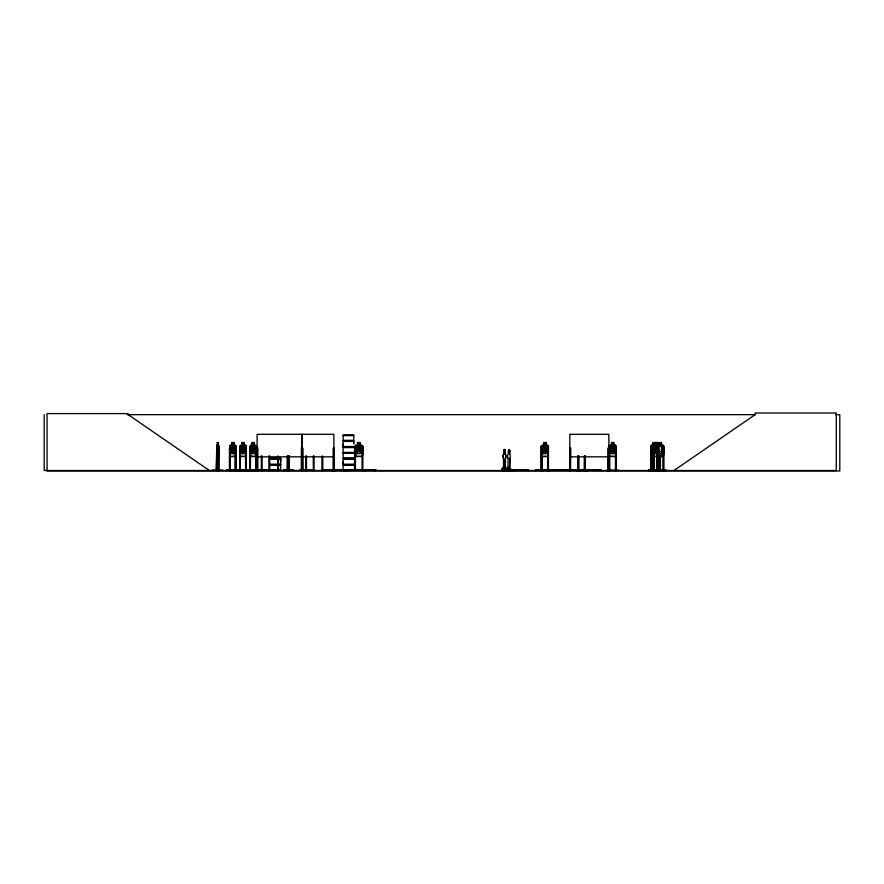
<?xml version="1.0" encoding="UTF-8"?>
<svg xmlns="http://www.w3.org/2000/svg" width="884" height="884" viewBox="0 0 884 884"><rect width="100%" height="100%" fill="white"/><g stroke="black" fill="none" stroke-linecap="round" stroke-linejoin="round"><path stroke-width="1.33" d="M280.659 461.669L280.659 459.072L270.128 459.072M353.711 464.255L343.169 464.255L343.18 461.669M353.711 446.531L343.169 446.531L343.18 443.945M353.699 441.359L353.699 443.945L353.711 441.359L343.169 441.359L343.169 446.531M505.073 469.238L505.361 458.376A2.818 1.359 -90 0 0 505.073 453.945L505.073 450.906A1.403 0.674 -90 0 0 504.399 449.503A1.403 0.674 -90 0 0 503.714 450.906L503.714 453.945A2.818 1.359 -90 0 0 503.438 458.376L503.714 469.238M505.228 469.238L505.515 458.376A2.818 1.359 -90 0 0 505.228 453.945L505.228 450.906A1.403 0.674 -90 0 0 504.554 449.503A1.403 0.674 -90 0 0 503.869 450.906L503.869 453.945A2.818 1.359 -90 0 0 503.593 458.376L503.869 469.238M509.593 469.238L509.88 458.376A2.818 1.359 -90 0 0 509.593 453.945L509.748 450.906L509.593 453.945M509.748 469.238L509.88 458.376M503.593 468.122L503.25 467.537L504.234 468.2M508.223 467.868L507.449 467.78L508.333 467.614M508.643 468.2C508.101 467.006 507.858 468.067 507.538 468.2M289.101 461.89L289.366 456.652M503.604 467.614L503.04 468.2L503.438 467.614M507.571 467.824L507.648 468.2M283.189 470.498L293.201 470.089L283.267 470.398M283.267 470.089L293.201 470.089M218.58 456.398L218.845 453.724M507.538 467.537L508.897 467.868L507.394 467.979M289.013 456.895L288.759 459.116L288.04 456.895M212.259 470.089L222.79 470.089M270.15 470.465L280.681 470.288L280.659 465.293L270.128 465.293M343.069 452.685L353.722 452.785M343.147 470.487L353.722 470.299M504.234 467.537L504.145 468.2M504.3 468.034L503.681 468.023M508.797 467.57L508.753 468.2M504.377 467.868L503.339 468.122M508.709 467.526L508.377 467.713M216.845 445.315L216.834 456.487M216.856 445.403L216.447 470.509M235.387 456.487L236.183 453.735L235.442 456.487L230.348 456.487L229.741 453.735M244.183 445.315L245.63 445.315L246.382 446.287L246.382 453.735L245.586 456.487L240.558 456.487L239.951 446.298L240.636 445.315L242.094 445.315M255.686 456.487L256.482 453.735L256.482 446.287L255.664 445.315L254.272 445.315L254.338 442.541L252.128 442.541L251.189 451.503L252.26 453.724L254.26 453.724L255.332 451.503L255.332 446.332L254.26 445.403L254.205 442.63M299.024 470.078L304.969 470.056M547.583 456.487L548.456 453.735L547.528 456.398L541.98 456.398L541.262 453.724M616.292 453.735L615.43 456.487L609.794 456.487L609.054 453.735L609.838 456.487M663.972 470.509L663.906 446.276L663.851 453.724L663 456.398L651.475 456.398M663.055 456.487L663.884 453.735M232.105 470.443L226.779 470.056L259.045 470.089L253.741 470.454M242.304 470.443L233.442 470.454M243.553 470.509L252.459 470.509M575.738 470.443L587.407 470.443M606.999 470.454L611.142 470.045L606.833 470.454M650.624 470.454L650.58 469.691L651.541 469.691L651.541 470.509M650.944 470.089L650.801 446.343M543.163 470.454L539.052 470.056L550.677 470.443M543.218 470.089L539.041 470.089M571.904 470.045L567.616 470.454M648.502 470.443L666.16 470.443M503.405 468.111L503.007 467.979M256.968 470.443L257.023 469.691M261.167 470.443L261.244 469.691M305.566 470.454L305.776 455.934M354.517 470.398L354.628 447.989L355.39 447.989L355.478 470.509M217.409 445.403L217.022 452.84L217.663 450.1C218.105 458.453 219.652 444.983 217.409 446.332L217.409 451.503L218.138 451.503L218.127 446.265L217.641 448.862L217.033 446.276L217.011 451.503L217.409 453.724L218.138 453.724L218.536 446.332L218.171 442.541L217.298 442.541M503.725 470.31L504.267 470.465L504.112 468.675M506.753 468.675L506.598 470.31M506.731 470.487L506.576 470.144M508.521 470.498L508.632 468.675M522.002 470.498L522.101 469.846M522.654 470.487L522.101 470.144M523.648 470.498L524.146 469.846M526.521 470.498L526.632 469.846M528.179 470.498L528.809 470.509M656.79 450.1C656.005 454.52 652.9 452.829 656.271 449.492C653.099 446.343 655.928 444.63 656.746 448.862M355.357 455.89L360.65 445.315M229.774 470.509L229.685 446.298L230.37 445.315L231.884 445.315M229.741 446.298L230.426 445.315M240.017 446.343L240.669 445.403L245.597 445.403M250.073 469.691L250.039 470.509L249.984 446.298L250.725 445.315L252.194 445.315M250.117 446.343L250.758 445.403L255.697 445.403L256.349 446.332L256.349 470.509M650.712 470.509L650.668 446.298L651.431 445.315L653.154 445.315M650.712 446.298L651.486 445.315M657.961 442.541L653.077 442.541L653.166 470.509L653.243 446.343L653.961 445.403M659.508 445.315L657.431 445.315L656.668 446.298L656.591 470.509M657.486 445.315L656.679 446.298L656.812 470.509M541.229 446.298L541.218 470.509L541.185 446.298L541.991 445.315L543.638 445.315M541.262 446.343L542.025 445.403L547.572 445.403L548.378 446.332L548.279 470.509M502.322 470.509L502.068 468.675L506.145 468.675L506.145 470.144M528.654 470.31L501.924 470.509L528.676 470.144M242.161 445.403L241.089 446.332L241.089 451.503L242.161 453.724L244.172 453.724L245.244 451.503L245.244 446.332L244.172 445.403L244.183 442.541L242.039 442.541L242.105 445.403L242.161 442.63L244.172 442.63M655.641 442.63L655.596 445.403L654.392 446.332L654.392 451.503L655.596 453.724M659.155 445.403L657.961 446.332L657.961 451.503L659.155 453.724L661.398 453.724L662.602 451.503L662.602 446.332L661.398 445.403M673.984 470.509L755.135 414.662L755.135 413.016L836.275 413.016L836.275 470.509L44.2 470.509L44.2 414.662M127.163 414.662L755.555 414.662M835.656 414.662L839.8 414.662L839.8 470.984L47.051 470.984L47.051 413.601L128.202 413.601L128.202 414.662L209.342 470.509M343.169 435.116L353.722 435.116M343.169 435.304L353.722 435.326L353.699 440.32L343.169 440.32L343.169 435.326M343.18 435.635L353.699 435.635M343.103 440.674L353.788 440.674M343.103 440.994L353.788 440.994M234.039 442.541L231.829 442.541L231.962 445.403L230.89 446.332L230.89 451.503L231.962 453.724L233.962 453.724L235.033 451.503L235.033 446.332L233.962 445.403L233.973 442.541L234.039 445.315L235.42 445.315L236.183 446.287L235.332 445.403L230.404 445.403M217.32 442.63L218.138 442.63M231.906 442.63L233.962 442.63M254.26 442.63L252.205 442.63L252.26 445.403M357.545 442.63L360.142 442.63L360.131 445.403L361.523 446.332L361.523 451.503L360.131 453.724L357.545 453.724L356.164 451.503L356.164 446.332L357.556 445.403L357.456 442.541L360.23 442.541L360.23 445.315L362.031 445.315L363.004 446.287L363.004 453.735L362.042 456.487L355.534 456.487L354.683 453.735L354.683 446.298L355.578 445.315L357.467 445.315M543.671 442.63L545.969 442.63L545.914 445.403L547.119 446.332L547.119 451.503L545.914 453.724L543.671 453.724L542.467 451.503L542.467 446.332L543.671 445.403L543.638 442.541M611.529 442.63L613.816 442.63M657.884 442.63L653.154 442.63L653.199 445.403L651.95 446.332L651.95 451.503L653.895 456.487L653.154 453.735M659.155 442.63L661.442 442.63M218.017 443.094L218.017 444.022M216.757 445.315L217.387 445.315M218.083 445.315L218.934 446.332L218.956 453.735L218.602 456.487L216.746 456.487M547.605 445.315L546.003 445.315L546.047 442.541L543.594 442.541L543.594 445.315M611.496 445.315L609.816 445.315L609.054 446.298L609.297 470.509M613.85 445.315L615.452 445.315M659.155 456.487L659.077 442.541L661.53 442.541L661.53 445.315L663.077 445.315L663.917 446.398L663.033 445.315L651.475 445.403M216.768 445.403L218.668 445.403M355.611 445.403L361.987 445.403M609.849 445.403L615.419 445.403M218.867 446.287L218.856 470.509M239.895 446.298L239.785 470.509M245.564 445.315L246.382 446.287M249.984 446.298L250.647 456.487L255.741 456.487M548.412 446.287L548.445 470.509M653.154 446.298L653.928 445.315L655.508 445.425M659.155 446.332L661.398 446.332M343.103 446.895L353.788 446.895M343.103 447.216L353.788 447.216M353.711 447.58L343.169 447.58L343.169 452.564L353.699 452.431M218.845 447.989L218.602 470.509M236.05 447.989L235.277 447.989L235.199 470.509M246.249 447.989L245.476 447.989L245.597 470.509M256.349 447.989L255.575 447.989L255.686 470.509M257.111 447.989L257.874 447.989L257.785 470.509M362.904 447.989L362.142 447.989L362.053 470.509M541.185 447.989L541.991 447.989L542.069 470.509M548.522 447.989L547.715 447.989L547.782 470.509M569.815 447.989L570.622 447.989L570.556 470.509M609.861 447.989L608.17 447.989L608.093 470.509M650.657 447.989L651.464 447.989L651.398 470.509M653.11 447.989L653.928 447.989L653.994 470.509M656.668 447.989L657.475 447.989L657.552 470.509M664.006 447.989L663.199 447.989L663.265 470.509L663.343 447.989M659.155 451.503L661.398 451.503M343.169 452.564L353.722 452.575M343.169 453.028L353.722 453.028M343.18 453.348L353.699 453.348M249.984 453.735L250.702 456.487M541.185 453.735L541.969 456.487M216.768 456.398L218.668 456.398M235.387 456.398L230.404 456.398L229.818 446.343M245.597 456.398L240.603 456.398L240.017 453.724M250.702 456.398L255.697 456.398M361.987 456.398L355.611 456.398L354.771 453.724M609.849 456.398L615.419 456.398M541.925 456.487L547.627 456.487M651.464 456.487L650.668 453.735L651.398 456.487L663.099 456.487M257.111 456.829L333.854 456.829M569.815 456.829L608.833 456.829M270.128 458.034L280.67 458.034M353.711 458.034L343.169 458.034L343.169 453.05M270.062 458.398L280.747 458.398M343.103 458.398L353.788 458.398M507.935 467.625L508.112 458.376M270.062 458.719L280.747 458.719M343.103 458.719L353.788 458.719M287.775 459.127L288.029 461.89L289.201 461.89L289.278 459.127M353.711 459.072L343.169 459.072L343.169 464.255M270.128 464.255L280.67 464.255L280.67 459.072M270.062 464.608L280.747 464.608M343.103 464.608L353.788 464.608M270.062 464.929L280.747 464.929M343.103 464.929L353.788 464.929M353.711 465.293L343.169 465.293L343.169 470.288M513.924 469.614L515.803 469.614M518.455 469.614L520.333 469.614M216.149 469.691L216.779 469.691M218.282 469.691L218.912 469.691M230.304 469.691L229.387 469.691L229.398 470.509L229.464 447.989L230.238 447.989L230.304 470.509M235.199 469.691L236.116 469.691M239.586 469.691L240.514 469.691L240.514 470.509M246.327 469.691L245.398 469.691L245.409 470.509M249.686 469.691L250.603 469.691L250.603 470.509M278.526 469.691L255.498 469.691L255.509 470.509M289.234 469.691L288.67 470.509L288.88 455.934M301.311 469.691L302.825 469.691M305.687 469.691L306.626 469.691L306.626 470.509M321.887 469.691L376.043 469.813L376.043 470.509M506.753 469.846L510.51 469.846L510.51 468.675M608.093 469.691L609.938 469.691L609.938 470.509M615.474 469.691L616.435 469.691M653.033 469.691L654.005 469.691M656.591 469.691L658.072 469.691M660.503 469.691L659.541 469.691L659.541 470.509M663.122 469.691L664.083 469.691L664.083 470.509M262.183 469.923L268.758 469.923M306.626 469.923L313.19 469.923M337.036 470.089L331.135 470.454M355.478 469.923L366.473 470.509M618.524 470.089L606.965 470.443M226.768 470.089L232.16 470.509M233.398 470.089L242.371 470.509M243.597 470.089L252.415 470.089M259.045 470.089L253.653 470.509M270.139 470.144L280.659 470.144M343.18 470.144L353.699 470.144M363.092 470.443L362.993 469.691M302.361 470.443L302.162 434.298M269.719 470.045L269.609 455.934M550.986 470.454L550.942 469.813M547.561 445.315L548.456 446.287M659.464 445.315L660.315 446.287M659.431 445.403L660.282 446.332M657.022 445.315L657.917 446.287M656.989 445.403L657.917 446.398M615.408 445.315L616.292 446.287L616.336 470.509L616.358 447.989L615.551 447.989L615.485 470.509M615.375 445.403L616.17 446.332M657.53 456.398L656.679 453.735L657.464 456.487M663.74 469.691L663.762 470.509M661.398 442.63L661.431 456.487M660.425 455.934L660.392 470.509M660.282 455.934L660.282 470.509L660.16 469.691M659.862 469.691L659.884 470.509M659.762 455.934L659.685 470.509M657.994 455.934L657.961 470.509M657.917 442.541L657.884 445.403M657.851 455.934L657.939 470.509M657.751 469.691L657.729 470.509M657.331 447.989L657.254 470.509M657.188 455.934L657.11 470.509M656.911 469.691L656.934 470.509M655.596 446.332L655.596 451.503M655.475 442.541L655.431 446.431M653.773 447.989L653.851 470.509M653.652 469.691L653.674 470.509M653.386 469.691L653.364 470.509M651.32 447.989L651.221 470.509M616.093 469.691L616.115 470.509M615.805 469.691L615.828 470.509M615.706 447.989L615.629 470.509M611.573 442.63L611.573 445.403M609.717 447.989L609.794 470.509M609.617 469.691L609.595 470.509M609.098 446.298L609.087 470.509M608.943 470.509L608.833 434.298L569.815 434.298L569.849 470.509M608.733 469.691L608.711 470.509M608.435 469.691L608.435 470.509M608.314 447.989L608.247 470.509M601.142 470.509L601.142 469.813L535.439 469.813L535.439 470.509M599.717 469.813L599.717 470.509M598.899 469.813L598.899 470.509M587.064 469.813L587.064 470.509M586.457 469.813L586.457 470.509M585.639 469.813L585.639 470.509M585.23 455.934L585.307 470.509M585.086 455.934L585.086 470.509M584.965 469.691L584.987 470.509M584.667 469.691L584.689 470.509M584.567 455.934L584.49 470.509M584.423 455.934L584.346 470.509M578.799 469.691L578.799 470.509M578.722 455.934L578.655 470.509L578.578 455.934M578.059 455.934L578.059 470.509L577.915 455.934M577.838 469.691L577.838 470.509M570.699 469.691L570.699 470.509M570.478 447.989L570.357 470.509M569.959 447.989L570.081 470.509M569.738 469.691L569.738 470.509M550.124 469.813L550.124 470.509M549.516 469.813L549.516 470.509M548.599 469.691L548.599 470.509M547.859 447.989L547.958 470.509M547.638 469.691L547.638 470.509M541.848 447.989L541.925 470.509M541.748 469.691L541.726 470.509M541.45 469.691L541.428 470.509M537.682 469.813L537.682 470.509M536.864 469.813L536.864 470.509M528.665 470.144L512.831 470.144M510.665 470.144L510.665 468.675L508.466 468.675L508.466 469.846M508.101 469.846L508.101 467.382L507.305 467.382L507.305 469.846M507.924 467.382L507.924 469.846M507.482 467.382L507.482 469.846M505.979 468.675L505.979 469.846L502.234 469.846L502.234 468.675M503.946 468.675L503.946 469.846M503.582 469.846L503.582 467.382L502.775 467.382L502.775 469.846M503.405 467.382L503.405 469.846M502.963 467.382L502.963 469.846M375.556 469.813L375.556 470.509M375.004 469.813L375.004 470.509M374.396 469.813L374.396 470.509M362.904 446.332L362.816 470.509M362.23 469.691L362.341 470.509M355.313 469.691L355.302 470.509M354.716 469.691L354.716 470.509M335.732 469.813L335.732 470.509M334.572 469.813L334.572 470.509M334.13 470.509L334.064 447.989L333.312 447.989L333.312 470.509L333.257 469.691M333.854 470.509L333.854 434.298L257.111 434.298L257.045 470.509M333.644 469.691L333.732 470.509M333.522 447.989L333.456 470.509M332.925 469.813L332.925 470.509M322.826 469.691L322.848 470.509L322.737 456.122M322.063 469.691L322.13 470.509M321.975 456.122L321.887 470.509M314.041 455.934L314.041 470.509L314.129 469.691L313.19 469.691L313.19 470.509M313.279 455.934L313.367 470.509M306.538 455.934L306.45 470.509M305.864 469.691L305.864 470.509M302.538 447.989L302.748 470.498L302.748 447.989L301.4 447.989L301.311 470.509M302.416 469.691L302.45 470.509M301.997 434.298L302.085 470.509M301.93 469.691L301.93 470.509M301.488 469.691L301.488 470.509M289.167 455.934L289.167 470.509M289.024 455.934L289.002 470.509M287.875 456.652L287.875 459.127M287.808 470.509L287.808 469.691L287.234 470.509L287.3 455.934M287.731 455.934L287.753 470.509M287.587 455.934L287.466 470.509M278.438 456.122L278.526 470.509M278.361 469.691L278.228 470.509M277.675 456.122L277.675 470.509L277.587 469.691M276.902 469.813L276.902 470.509M269.521 469.691L269.521 470.509M268.846 455.934L268.935 470.509M268.758 469.691L268.758 470.509M262.095 455.934L262.183 470.509M261.332 455.934L261.332 470.509M257.962 469.691L257.962 470.509M257.366 469.813L257.366 470.509M256.161 447.989L256.227 470.509M256.073 469.691L256.029 470.509M255.763 447.989L255.852 470.509M250.415 470.509L250.537 447.989L249.763 447.989L249.774 470.509M250.349 447.989L250.26 470.509M246.327 446.287L246.327 470.509M246.072 447.989L246.072 470.509L245.973 469.691M245.664 447.989L245.785 470.509M244.106 442.63L244.106 445.403M240.326 470.509L240.448 447.989L239.663 447.989L239.674 470.509M240.26 447.989L240.139 470.509M239.973 469.691L239.951 470.509M236.116 446.287L236.039 470.509M235.862 447.989L235.929 470.509M235.741 469.691L235.763 470.509M235.553 469.691L235.586 470.509M235.453 447.989L235.387 470.509M230.05 447.989L230.116 470.509M229.928 469.691L229.95 470.509M218.492 469.691L218.447 470.509M218.348 454.608L218.315 470.509M217.387 442.541L217.32 445.403M216.735 470.509L216.713 447.989L216.182 470.509M216.602 469.691L216.558 470.509M507.957 458.376A2.818 1.359 -90 0 1 508.245 453.945L508.399 450.906A1.403 0.674 -90 0 1 509.073 449.503A1.403 0.674 -90 0 1 509.748 450.906M234.757 452.685L234.028 452.696L232.89 450.1L231.73 452.774L231 452.685L232.437 449.492L231.089 446.321L232.857 448.862L234.68 446.321L233.321 449.503L234.757 452.685M244.967 452.685L244.227 452.696L243.1 450.1L241.929 452.774L241.21 452.685L242.636 449.492L241.299 446.321L243.056 448.862L244.89 446.321L243.52 449.503L244.967 452.685M255.056 452.685L254.327 452.696L253.189 450.1L252.028 452.774L251.31 452.685L252.736 449.492L251.387 446.321L253.155 448.862L254.979 446.321L253.62 449.503L255.056 452.685M546.964 452.685L546.19 452.774L544.864 450.1C543.947 454.486 541.052 452.862 544.356 449.492C541.163 446.343 544.003 444.63 544.831 448.862C545.616 444.63 548.644 446.321 545.351 449.503L546.964 452.685M614.811 452.685L613.993 452.696L612.722 450.1C611.938 454.52 608.833 452.829 612.214 449.492C609.032 446.343 611.861 444.63 612.678 448.862C613.463 444.63 616.479 446.332 613.198 449.503L614.811 452.685M361.269 452.685L360.374 452.774L358.849 450.1C357.655 454.321 354.473 453.415 358.263 449.492C354.594 446.309 357.865 444.652 358.805 448.862C359.854 444.873 363.158 445.713 359.401 449.503L361.269 452.685M648.524 470.056L666.149 470.089L648.547 470.045M614.966 451.503L613.772 453.724L611.529 453.724L610.325 451.503L610.325 446.332L611.529 445.403L611.496 442.541L613.894 442.541L613.772 445.403L614.966 446.332L614.966 451.503M233.608 443.094L232.315 443.094L232.315 444.022L233.608 444.022L233.608 443.094M243.807 443.094L242.525 443.094L242.525 444.022L243.807 444.022L243.807 443.094M253.907 443.094L252.614 443.094L252.614 444.022L253.907 444.022L253.907 443.094M359.678 443.094L358.009 443.094L358.009 444.022L359.678 444.022L359.678 443.094M545.516 443.094L544.069 443.094L544.069 444.022L545.516 444.022L545.516 443.094M613.374 443.094L611.927 443.094L611.927 444.022L613.374 444.022L613.374 443.094M654.989 443.094L653.552 443.094L653.552 444.022L654.989 444.022L654.989 443.094M657.431 443.094L655.994 443.094L655.994 444.022L657.431 444.022L657.431 443.094M661 443.094L659.563 443.094L659.563 444.022L661 444.022L661 443.094M233.962 446.332L231.962 446.332L231.962 451.503L233.962 451.503L233.962 446.332M244.172 446.332L242.161 446.332L242.161 451.503L244.172 451.503L244.172 446.332M254.26 446.332L252.26 446.332L252.26 451.503L254.26 451.503L254.26 446.332M360.142 446.332L357.545 446.332L357.556 451.503L360.142 451.503L360.131 446.332M545.914 446.332L543.671 446.332L543.671 451.503L545.914 451.503L545.914 446.332M613.772 446.332L611.529 446.332L611.529 451.503L613.772 451.503L613.772 446.332"/></g></svg>
